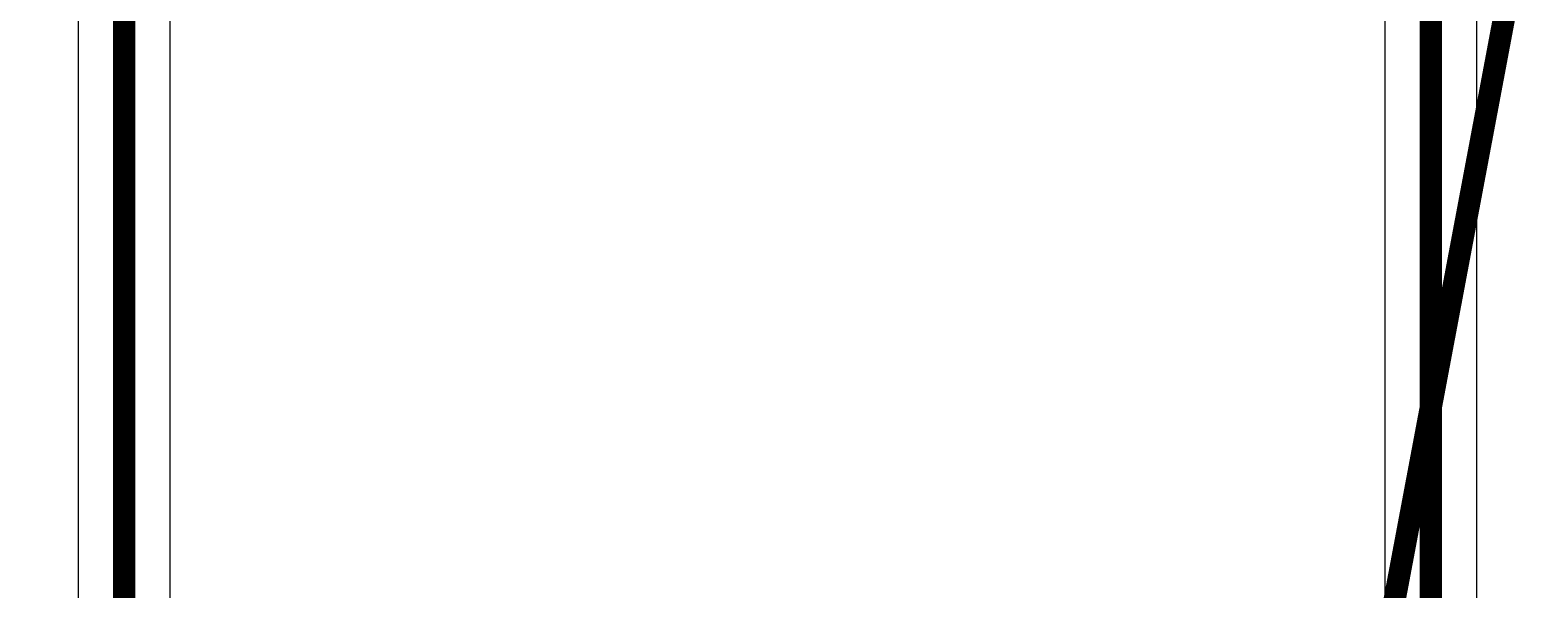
# Model space of a CAD drawing. Header units: inches. Extents: x -0.14 to 3.29, y -0.08 to 7.88.
# Drawn here: x 1.362 to 1.888, y 6.564 to 6.763 of the extents above; entities that cross this region are included whole.
import ezdxf

# ---------------------------------------------------------------- set-up
doc = ezdxf.new("R2010")
doc.units = ezdxf.units.IN
doc.header["$MEASUREMENT"] = 0
for name, color, linetype in [('Bottom Layer', 5, 'Continuous'), ('PCBD Notes', 76, 'Continuous'), ('Top Layer', 1, 'Continuous')]:
    doc.layers.add(name, color=color, linetype=linetype)

msp = doc.modelspace()

# ---------------------------------------------------------------- linework, layer by layer
at = {"layer": 'Bottom Layer'}
for p, q in [((1.37888, 7.07916), (1.37888, 6.48675)), ((1.41151, 6.48675), (1.41151, 7.07094))]:
    msp.add_line(p, q, dxfattribs=at)
msp.add_lwpolyline([(1.3952, 6.46677, 0.008, 0.008, 0), (1.3952, 7.09913, 0.008, 0.008, 0)], format="xyseb", dxfattribs=at)
at = {"layer": 'PCBD Notes'}
msp.add_lwpolyline([(1.08268, 2.5, 0.00787, 0.00787, 0), (2.06693, 7.73622, 0.00787, 0.00787, 0)], format="xyseb", dxfattribs=at)
at = {"layer": 'Top Layer'}
for p, q in [((1.87502, 6.35016), (1.87502, 7.23072)), ((1.84239, 7.22397), (1.84239, 6.35692))]:
    msp.add_line(p, q, dxfattribs=at)
msp.add_lwpolyline([(1.8587, 6.35016, 0.008, 0.008, 0), (1.8587, 7.23072, 0.008, 0.008, 0)], format="xyseb", dxfattribs=at)

doc.saveas('drawing.dxf')
